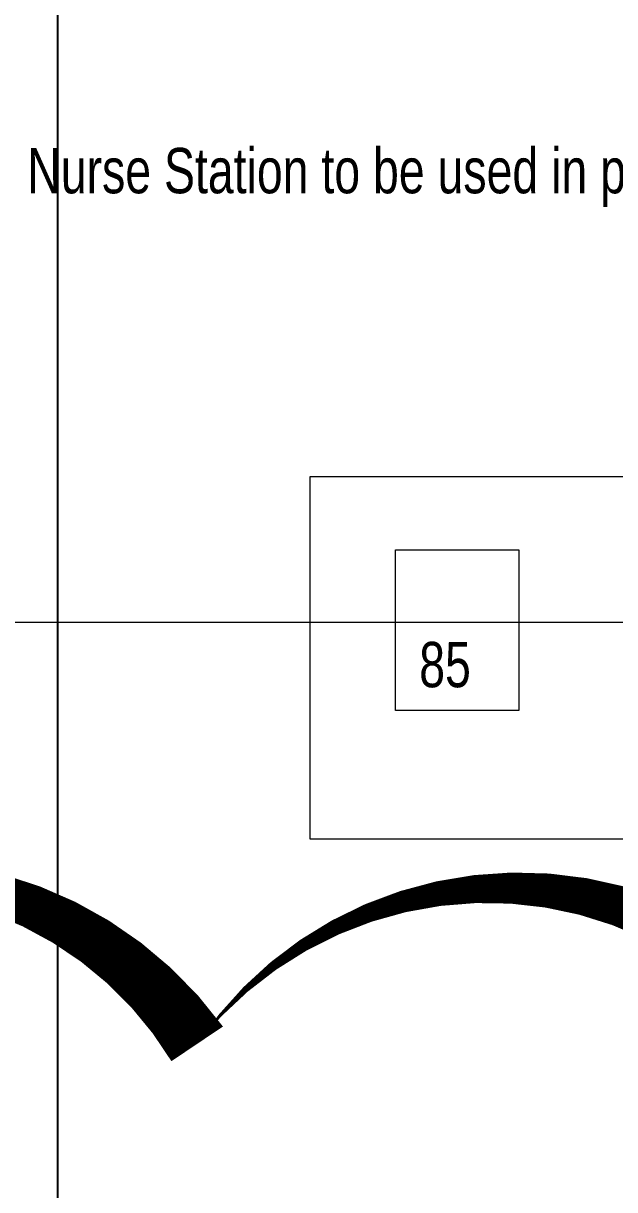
# Model space of a CAD drawing. Header units: metres. Extents: x 75097 to 220695, y -1557923 to -1361206.
# Drawn here: x 100548 to 101691, y -1408699 to -1406448 of the extents above; entities that cross this region are included whole.
import ezdxf

# ---------------------------------------------------------------- set-up
doc = ezdxf.new("R2010")
doc.units = ezdxf.units.M
doc.layers.get('0').update_dxf_attribs({"lineweight": 0})
doc.layers.add('A-100 - Copy$0$axes', color=8, linetype='Continuous')
doc.layers.add('A-100 - Copy$0$Medical Equipment and Furniture', color=8, linetype='Continuous', lineweight=0)
doc.layers.add('E-POWR', color=7, linetype='Continuous', lineweight=9, true_color=0x4e7e3e)
doc.layers.add('REV 01', color=7, linetype='Continuous', lineweight=0, true_color=0xe41b4d)
doc.styles.add('A-100 - Copy$0$X3G_ENTITY_257CFD', font='swisscl.ttf', dxfattribs={"height": 200})

# ---------------------------------------------------------------- blocks, each defined once
blk = doc.blocks.new('A-100 - Copy')
at = {"layer": 'A-100 - Copy$0$axes'}
blk.add_line((100615.3, -1477297.4, 2.4), (100615.3, -1366691.8, 2.4), dxfattribs=at)
at = {"layer": 'A-100 - Copy$0$Medical Equipment and Furniture', "elevation": 2.4}
for points in [[(101102.4, -1407322.7), (102850.3, -1407322.7)], [(103550.3, -1407322.7), (103550.3, -1408022.7), (101102.4, -1408022.7), (101102.4, -1407322.7)], [(101267.5, -1407464.2), (101505.5, -1407464.2), (101505.5, -1407774.2), (101267.5, -1407774.2), (101267.5, -1407464.2)]]:
    blk.add_lwpolyline(points, dxfattribs=at)
at = {"layer": 'A-100 - Copy$0$Medical Equipment and Furniture', "insert": (100778, -1406688.5, 0), "char_height": 87.473, "width": 3260.537, "attachment_point": 2, "style": 'A-100 - Copy$0$X3G_ENTITY_257CFD'}
blk.add_mtext('Medical Equipment parked in Nurse Station to be used in patient areas', dxfattribs=at)
at = {"layer": 'A-100 - Copy$0$Medical Equipment and Furniture', "insert": (101363.1, -1407642, 2.4), "char_height": 87.47, "attachment_point": 2, "style": 'A-100 - Copy$0$X3G_ENTITY_257CFD'}
blk.add_mtext('85', dxfattribs=at)

msp = doc.modelspace()

# ---------------------------------------------------------------- linework, layer by layer
at = {"layer": 'E-POWR', "const_width": 3}
msp.add_lwpolyline([(103078.9, -1404209.6), (103078.9, -1404209.6), (103078.9, -1407604.3), (99479.9, -1407604.3), (99479.9, -1408961.1), (99479.9, -1414374.4), (99478.9, -1414948.2), (99479.9, -1417698.3), (99479.9, -1419865.6), (99479.9, -1419865.6)], dxfattribs=at)

# ---------------------------------------------------------------- next in the draw order: block references
msp.add_blockref('A-100 - Copy', (0, 0))

# ---------------------------------------------------------------- next in the draw order: linework, layer by layer
at = {"layer": 'REV 01', "color": 6, "elevation": 0}
msp.add_lwpolyline([(98579, -1415559.1, 0, 120, -0.520567), (98563.2, -1414358.8, 0, 120, -0.520567), (98547.3, -1413158.6, 0, 120, -0.520567), (98531.5, -1411958.4, 0, 120, -0.520567), (98515.6, -1410758.1, 0, 120, -0.520567), (98499.8, -1409557.9, 0, 120, -0.520567), (98484.1, -1408371.3, 0, 120, -0.520567), (99684.2, -1408394.6, 0, 120, -0.520567), (100884.3, -1408417.9, 0, 120, -0.520567), (102084.5, -1408441.3, 0, 120, -0.520567), (103284.6, -1408464.6, 0, 120, -0.520567), (104484.7, -1408487.9, 0, 120, -0.520567), (105684.8, -1408511.2, 0, 120, -0.520567)], format="xyseb", dxfattribs=at)

doc.saveas('drawing.dxf')
